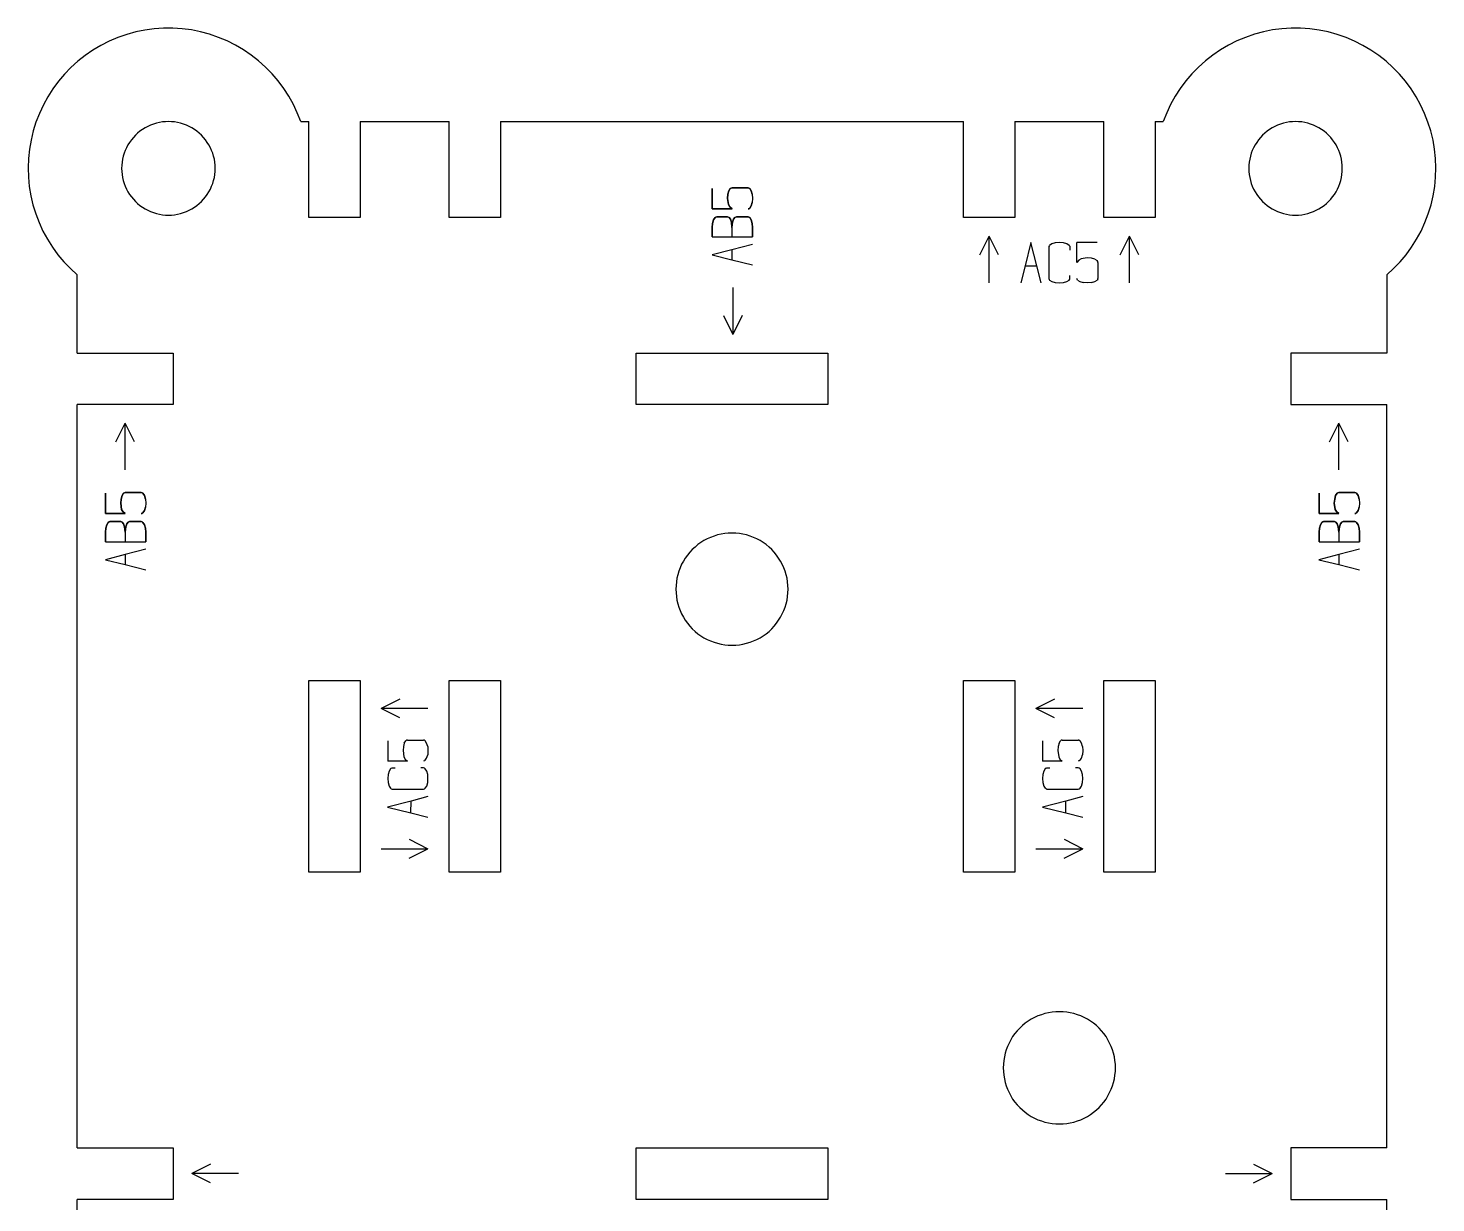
# Model space of a CAD drawing. Header units: millimetres. Extents: x -915 to -764, y -292 to -32.
# Drawn here: x -914.7 to -764.2, y -158 to -32.4 of the extents above; entities that cross this region are included whole.
import ezdxf

# ---------------------------------------------------------------- set-up
doc = ezdxf.new("R2010")
doc.units = ezdxf.units.MM
doc.layers.add('coding', color=2, linetype='Continuous')

msp = doc.modelspace()

# ---------------------------------------------------------------- linework, layer by layer
for p, q in [((-904.17, -33.04), (-905.12, -33.36)), ((-903.21, -32.77), (-904.17, -33.04)), ((-902.23, -32.57), (-903.21, -32.77)), ((-901.24, -32.44), (-902.23, -32.57)), ((-900.24, -32.37), (-901.24, -32.44)), ((-899.24, -32.37), (-900.24, -32.37)), ((-898.25, -32.43), (-899.24, -32.37)), ((-897.25, -32.56), (-898.25, -32.43)), ((-896.28, -32.76), (-897.25, -32.56)), ((-895.31, -33.02), (-896.28, -32.76)), ((-894.37, -33.35), (-895.31, -33.02)), ((-783.62, -33.02), (-784.57, -33.35)), ((-782.66, -32.76), (-783.62, -33.02)), ((-781.68, -32.56), (-782.66, -32.76)), ((-780.69, -32.43), (-781.68, -32.56)), ((-779.69, -32.37), (-780.69, -32.43)), ((-778.69, -32.37), (-779.69, -32.37)), ((-777.69, -32.44), (-778.69, -32.37)), ((-776.7, -32.57), (-777.69, -32.44)), ((-775.72, -32.77), (-776.7, -32.57)), ((-774.76, -33.04), (-775.72, -32.77)), ((-773.82, -33.36), (-774.76, -33.04)), ((-906.93, -34.21), (-907.79, -34.72)), ((-906.04, -33.75), (-906.93, -34.21)), ((-905.12, -33.36), (-906.04, -33.75)), ((-893.44, -33.73), (-894.37, -33.35)), ((-892.55, -34.18), (-893.44, -33.73)), ((-891.69, -34.69), (-892.55, -34.18)), ((-786.38, -34.18), (-787.24, -34.69)), ((-785.49, -33.73), (-786.38, -34.18)), ((-784.57, -33.35), (-785.49, -33.73)), ((-772.9, -33.75), (-773.82, -33.36)), ((-772.01, -34.21), (-772.9, -33.75)), ((-771.15, -34.72), (-772.01, -34.21)), ((-909.4, -35.9), (-910.14, -36.57)), ((-908.61, -35.28), (-909.4, -35.9)), ((-907.79, -34.72), (-908.61, -35.28)), ((-890.86, -35.25), (-891.69, -34.69)), ((-890.08, -35.87), (-890.86, -35.25)), ((-889.33, -36.53), (-890.08, -35.87)), ((-788.86, -35.87), (-789.6, -36.53)), ((-788.07, -35.25), (-788.86, -35.87)), ((-787.24, -34.69), (-788.07, -35.25)), ((-770.32, -35.28), (-771.15, -34.72)), ((-769.54, -35.9), (-770.32, -35.28)), ((-768.8, -36.57), (-769.54, -35.9)), ((-910.83, -37.29), (-911.48, -38.05)), ((-910.14, -36.57), (-910.83, -37.29)), ((-888.64, -37.25), (-889.33, -36.53)), ((-887.99, -38.01), (-888.64, -37.25)), ((-790.3, -37.25), (-790.95, -38.01)), ((-789.6, -36.53), (-790.3, -37.25)), ((-768.1, -37.29), (-768.8, -36.57)), ((-767.45, -38.05), (-768.1, -37.29)), ((-912.07, -38.85), (-912.61, -39.7)), ((-911.48, -38.05), (-912.07, -38.85)), ((-887.39, -38.81), (-887.99, -38.01)), ((-886.85, -39.65), (-887.39, -38.81)), ((-791.54, -38.81), (-792.08, -39.65)), ((-790.95, -38.01), (-791.54, -38.81)), ((-766.86, -38.85), (-767.45, -38.05)), ((-766.32, -39.7), (-766.86, -38.85)), ((-913.09, -40.57), (-913.51, -41.48)), ((-912.61, -39.7), (-913.09, -40.57)), ((-886.36, -40.52), (-886.85, -39.65)), ((-885.94, -41.43), (-886.36, -40.52)), ((-792.57, -40.52), (-792.99, -41.43)), ((-792.08, -39.65), (-792.57, -40.52)), ((-765.84, -40.57), (-766.32, -39.7)), ((-765.42, -41.48), (-765.84, -40.57)), ((-913.51, -41.48), (-913.88, -42.41)), ((-885.57, -42.36), (-885.94, -41.43)), ((-792.99, -41.43), (-793.36, -42.36)), ((-765.06, -42.41), (-765.42, -41.48)), ((-914.17, -43.36), (-914.41, -44.33)), ((-913.88, -42.41), (-914.17, -43.36)), ((-903.01, -43.6), (-903.25, -43.82)), ((-902.76, -43.39), (-903.01, -43.6)), ((-902.49, -43.2), (-902.76, -43.39)), ((-902.22, -43.03), (-902.49, -43.2)), ((-901.93, -42.87), (-902.22, -43.03)), ((-901.63, -42.74), (-901.93, -42.87)), ((-901.32, -42.62), (-901.63, -42.74)), ((-901.01, -42.53), (-901.32, -42.62)), ((-900.69, -42.45), (-901.01, -42.53)), ((-900.37, -42.4), (-900.69, -42.45)), ((-900.04, -42.37), (-900.37, -42.4)), ((-899.72, -42.36), (-900.04, -42.37)), ((-899.39, -42.37), (-899.72, -42.36)), ((-899.06, -42.4), (-899.39, -42.37)), ((-898.74, -42.45), (-899.06, -42.4)), ((-898.42, -42.53), (-898.74, -42.45)), ((-898.11, -42.62), (-898.42, -42.53)), ((-897.8, -42.74), (-898.11, -42.62)), ((-897.5, -42.87), (-897.8, -42.74)), ((-897.22, -43.03), (-897.5, -42.87)), ((-896.94, -43.2), (-897.22, -43.03)), ((-896.67, -43.39), (-896.94, -43.2)), ((-896.42, -43.6), (-896.67, -43.39)), ((-896.18, -43.82), (-896.42, -43.6)), ((-885.57, -42.36), (-884.72, -42.36)), ((-884.72, -52.61), (-884.72, -42.36)), ((-879.22, -42.36), (-869.72, -42.36)), ((-879.22, -42.36), (-879.22, -52.61)), ((-869.72, -52.61), (-869.72, -42.36)), ((-864.22, -42.36), (-814.72, -42.36)), ((-864.22, -42.36), (-864.22, -52.61)), ((-814.72, -52.61), (-814.72, -42.36)), ((-809.22, -42.36), (-799.72, -42.36)), ((-809.22, -42.36), (-809.22, -52.61)), ((-799.72, -52.61), (-799.72, -42.36)), ((-794.22, -42.36), (-793.36, -42.36)), ((-794.22, -42.36), (-794.22, -52.61)), ((-782.51, -43.6), (-782.75, -43.82)), ((-782.26, -43.39), (-782.51, -43.6)), ((-781.99, -43.2), (-782.26, -43.39)), ((-781.72, -43.03), (-781.99, -43.2)), ((-781.43, -42.87), (-781.72, -43.03)), ((-781.13, -42.74), (-781.43, -42.87)), ((-780.82, -42.62), (-781.13, -42.74)), ((-780.51, -42.53), (-780.82, -42.62)), ((-780.19, -42.45), (-780.51, -42.53)), ((-779.87, -42.4), (-780.19, -42.45)), ((-779.54, -42.37), (-779.87, -42.4)), ((-779.22, -42.36), (-779.54, -42.37)), ((-778.89, -42.37), (-779.22, -42.36)), ((-778.56, -42.4), (-778.89, -42.37)), ((-778.24, -42.45), (-778.56, -42.4)), ((-777.92, -42.53), (-778.24, -42.45)), ((-777.61, -42.62), (-777.92, -42.53)), ((-777.3, -42.74), (-777.61, -42.62)), ((-777.01, -42.87), (-777.3, -42.74)), ((-776.72, -43.03), (-777.01, -42.87)), ((-776.44, -43.2), (-776.72, -43.03)), ((-776.17, -43.39), (-776.44, -43.2)), ((-775.92, -43.6), (-776.17, -43.39)), ((-775.68, -43.82), (-775.92, -43.6)), ((-764.76, -43.36), (-765.06, -42.41)), ((-764.52, -44.33), (-764.76, -43.36)), ((-914.41, -44.33), (-914.58, -45.32)), ((-904.2, -45.15), (-904.34, -45.45)), ((-904.05, -44.86), (-904.2, -45.15)), ((-903.87, -44.58), (-904.05, -44.86)), ((-903.68, -44.31), (-903.87, -44.58)), ((-903.47, -44.06), (-903.68, -44.31)), ((-903.25, -43.82), (-903.47, -44.06)), ((-895.96, -44.06), (-896.18, -43.82)), ((-895.75, -44.31), (-895.96, -44.06)), ((-895.56, -44.58), (-895.75, -44.31)), ((-895.39, -44.86), (-895.56, -44.58)), ((-895.23, -45.15), (-895.39, -44.86)), ((-895.1, -45.45), (-895.23, -45.15)), ((-783.7, -45.15), (-783.84, -45.45)), ((-783.55, -44.86), (-783.7, -45.15)), ((-783.37, -44.58), (-783.55, -44.86)), ((-783.18, -44.31), (-783.37, -44.58)), ((-782.98, -44.06), (-783.18, -44.31)), ((-782.75, -43.82), (-782.98, -44.06)), ((-775.46, -44.06), (-775.68, -43.82)), ((-775.25, -44.31), (-775.46, -44.06)), ((-775.06, -44.58), (-775.25, -44.31)), ((-774.89, -44.86), (-775.06, -44.58)), ((-774.73, -45.15), (-774.89, -44.86)), ((-774.6, -45.45), (-774.73, -45.15)), ((-764.36, -45.32), (-764.52, -44.33)), ((-914.68, -46.31), (-914.72, -47.31)), ((-914.58, -45.32), (-914.68, -46.31)), ((-904.62, -46.38), (-904.67, -46.71)), ((-904.55, -46.06), (-904.62, -46.38)), ((-904.45, -45.75), (-904.55, -46.06)), ((-904.34, -45.45), (-904.45, -45.75)), ((-894.98, -45.75), (-895.1, -45.45)), ((-894.89, -46.06), (-894.98, -45.75)), ((-894.81, -46.38), (-894.89, -46.06)), ((-894.76, -46.71), (-894.81, -46.38)), ((-784.12, -46.38), (-784.17, -46.71)), ((-784.05, -46.06), (-784.12, -46.38)), ((-783.95, -45.75), (-784.05, -46.06)), ((-783.84, -45.45), (-783.95, -45.75)), ((-774.48, -45.75), (-774.6, -45.45)), ((-774.39, -46.06), (-774.48, -45.75)), ((-774.31, -46.38), (-774.39, -46.06)), ((-774.26, -46.71), (-774.31, -46.38)), ((-764.25, -46.31), (-764.36, -45.32)), ((-764.22, -47.31), (-764.25, -46.31)), ((-914.72, -47.31), (-914.69, -48.31)), ((-904.71, -47.03), (-904.72, -47.36)), ((-904.72, -47.36), (-904.71, -47.69)), ((-904.67, -46.71), (-904.71, -47.03)), ((-904.71, -47.69), (-904.67, -48.01)), ((-904.67, -48.01), (-904.62, -48.33)), ((-894.81, -48.33), (-894.76, -48.01)), ((-894.73, -47.03), (-894.76, -46.71)), ((-894.76, -48.01), (-894.73, -47.69)), ((-894.72, -47.36), (-894.73, -47.03)), ((-894.73, -47.69), (-894.72, -47.36)), ((-784.21, -47.03), (-784.22, -47.36)), ((-784.22, -47.36), (-784.21, -47.69)), ((-784.17, -46.71), (-784.21, -47.03)), ((-784.21, -47.69), (-784.17, -48.01)), ((-784.17, -48.01), (-784.12, -48.33)), ((-774.31, -48.33), (-774.26, -48.01)), ((-774.23, -47.03), (-774.26, -46.71)), ((-774.26, -48.01), (-774.23, -47.69)), ((-774.22, -47.36), (-774.23, -47.03)), ((-774.23, -47.69), (-774.22, -47.36)), ((-764.25, -48.31), (-764.22, -47.31)), ((-914.69, -48.31), (-914.59, -49.31)), ((-914.59, -49.31), (-914.43, -50.29)), ((-904.62, -48.33), (-904.55, -48.65)), ((-904.55, -48.65), (-904.45, -48.97)), ((-904.45, -48.97), (-904.34, -49.27)), ((-904.34, -49.27), (-904.2, -49.57)), ((-904.2, -49.57), (-904.05, -49.86)), ((-895.39, -49.86), (-895.23, -49.57)), ((-895.23, -49.57), (-895.1, -49.27)), ((-895.1, -49.27), (-894.98, -48.97)), ((-894.98, -48.97), (-894.89, -48.65)), ((-894.89, -48.65), (-894.81, -48.33)), ((-784.12, -48.33), (-784.05, -48.65)), ((-784.05, -48.65), (-783.95, -48.97)), ((-783.95, -48.97), (-783.84, -49.27)), ((-783.84, -49.27), (-783.7, -49.57)), ((-783.7, -49.57), (-783.55, -49.86)), ((-774.89, -49.86), (-774.73, -49.57)), ((-774.73, -49.57), (-774.6, -49.27)), ((-774.6, -49.27), (-774.48, -48.97)), ((-774.48, -48.97), (-774.39, -48.65)), ((-774.39, -48.65), (-774.31, -48.33)), ((-764.51, -50.29), (-764.34, -49.31)), ((-764.34, -49.31), (-764.25, -48.31)), ((-914.43, -50.29), (-914.2, -51.26)), ((-904.05, -49.86), (-903.87, -50.14)), ((-903.87, -50.14), (-903.68, -50.4)), ((-903.68, -50.4), (-903.47, -50.66)), ((-903.47, -50.66), (-903.25, -50.89)), ((-903.25, -50.89), (-903.01, -51.12)), ((-903.01, -51.12), (-902.76, -51.33)), ((-896.67, -51.33), (-896.42, -51.12)), ((-896.42, -51.12), (-896.18, -50.89)), ((-896.18, -50.89), (-895.96, -50.66)), ((-895.96, -50.66), (-895.75, -50.4)), ((-895.75, -50.4), (-895.56, -50.14)), ((-895.56, -50.14), (-895.39, -49.86)), ((-783.55, -49.86), (-783.37, -50.14)), ((-783.37, -50.14), (-783.18, -50.4)), ((-783.18, -50.4), (-782.98, -50.66)), ((-782.98, -50.66), (-782.75, -50.89)), ((-782.75, -50.89), (-782.51, -51.12)), ((-782.51, -51.12), (-782.26, -51.33)), ((-776.17, -51.33), (-775.92, -51.12)), ((-775.92, -51.12), (-775.68, -50.89)), ((-775.68, -50.89), (-775.46, -50.66)), ((-775.46, -50.66), (-775.25, -50.4)), ((-775.25, -50.4), (-775.06, -50.14)), ((-775.06, -50.14), (-774.89, -49.86)), ((-764.73, -51.26), (-764.51, -50.29)), ((-914.2, -51.26), (-913.91, -52.22)), ((-913.91, -52.22), (-913.55, -53.15)), ((-902.76, -51.33), (-902.49, -51.52)), ((-902.49, -51.52), (-902.22, -51.69)), ((-902.22, -51.69), (-901.93, -51.84)), ((-901.93, -51.84), (-901.63, -51.98)), ((-901.63, -51.98), (-901.32, -52.09)), ((-901.32, -52.09), (-901.01, -52.19)), ((-901.01, -52.19), (-900.69, -52.26)), ((-900.69, -52.26), (-900.37, -52.32)), ((-900.37, -52.32), (-900.04, -52.35)), ((-900.04, -52.35), (-899.72, -52.36)), ((-899.72, -52.36), (-899.39, -52.35)), ((-899.39, -52.35), (-899.06, -52.32)), ((-899.06, -52.32), (-898.74, -52.26)), ((-898.74, -52.26), (-898.42, -52.19)), ((-898.42, -52.19), (-898.11, -52.09)), ((-898.11, -52.09), (-897.8, -51.98)), ((-897.8, -51.98), (-897.5, -51.84)), ((-897.5, -51.84), (-897.22, -51.69)), ((-897.22, -51.69), (-896.94, -51.52)), ((-896.94, -51.52), (-896.67, -51.33)), ((-879.22, -52.61), (-884.72, -52.61)), ((-864.22, -52.61), (-869.72, -52.61)), ((-809.22, -52.61), (-814.72, -52.61)), ((-794.22, -52.61), (-799.72, -52.61)), ((-782.26, -51.33), (-781.99, -51.52)), ((-781.99, -51.52), (-781.72, -51.69)), ((-781.72, -51.69), (-781.43, -51.84)), ((-781.43, -51.84), (-781.13, -51.98)), ((-781.13, -51.98), (-780.82, -52.09)), ((-780.82, -52.09), (-780.51, -52.19)), ((-780.51, -52.19), (-780.19, -52.26)), ((-780.19, -52.26), (-779.87, -52.32)), ((-779.87, -52.32), (-779.54, -52.35)), ((-779.54, -52.35), (-779.22, -52.36)), ((-779.22, -52.36), (-778.89, -52.35)), ((-778.89, -52.35), (-778.56, -52.32)), ((-778.56, -52.32), (-778.24, -52.26)), ((-778.24, -52.26), (-777.92, -52.19)), ((-777.92, -52.19), (-777.61, -52.09)), ((-777.61, -52.09), (-777.3, -51.98)), ((-777.3, -51.98), (-777.01, -51.84)), ((-777.01, -51.84), (-776.72, -51.69)), ((-776.72, -51.69), (-776.44, -51.52)), ((-776.44, -51.52), (-776.17, -51.33)), ((-765.38, -53.15), (-765.03, -52.22)), ((-765.03, -52.22), (-764.73, -51.26)), ((-913.55, -53.15), (-913.13, -54.06)), ((-913.13, -54.06), (-912.66, -54.94)), ((-766.27, -54.94), (-765.8, -54.06)), ((-765.8, -54.06), (-765.38, -53.15)), ((-912.66, -54.94), (-912.12, -55.79)), ((-766.81, -55.79), (-766.27, -54.94)), ((-912.12, -55.79), (-911.54, -56.59)), ((-911.54, -56.59), (-910.89, -57.36)), ((-768.04, -57.36), (-767.4, -56.59)), ((-767.4, -56.59), (-766.81, -55.79)), ((-910.89, -57.36), (-910.2, -58.08)), ((-910.2, -58.08), (-909.47, -58.76)), ((-769.47, -58.76), (-768.73, -58.08)), ((-768.73, -58.08), (-768.04, -57.36)), ((-909.47, -67.11), (-909.47, -58.76)), ((-769.47, -58.76), (-769.47, -67.11)), ((-909.47, -67.11), (-899.22, -67.11)), ((-899.22, -67.11), (-899.22, -72.61)), ((-849.72, -72.61), (-849.72, -67.11)), ((-849.72, -67.11), (-829.22, -67.11)), ((-829.22, -67.11), (-829.22, -72.61)), ((-779.72, -67.11), (-779.72, -72.61)), ((-769.47, -67.11), (-779.72, -67.11)), ((-899.22, -72.61), (-909.47, -72.61)), ((-909.47, -152.11), (-909.47, -72.61)), ((-829.22, -72.61), (-849.72, -72.61)), ((-779.72, -72.61), (-769.47, -72.61)), ((-769.47, -152.11), (-769.47, -72.61)), ((-842.47, -87.16), (-842.8, -87.37)), ((-842.12, -86.98), (-842.47, -87.16)), ((-841.76, -86.82), (-842.12, -86.98)), ((-841.39, -86.68), (-841.76, -86.82)), ((-841.02, -86.56), (-841.39, -86.68)), ((-840.64, -86.47), (-841.02, -86.56)), ((-840.25, -86.41), (-840.64, -86.47)), ((-839.86, -86.37), (-840.25, -86.41)), ((-839.47, -86.36), (-839.86, -86.37)), ((-839.07, -86.37), (-839.47, -86.36)), ((-838.68, -86.41), (-839.07, -86.37)), ((-838.3, -86.47), (-838.68, -86.41)), ((-837.91, -86.56), (-838.3, -86.47)), ((-837.54, -86.68), (-837.91, -86.56)), ((-837.17, -86.82), (-837.54, -86.68)), ((-836.81, -86.98), (-837.17, -86.82)), ((-836.47, -87.16), (-836.81, -86.98)), ((-836.13, -87.37), (-836.47, -87.16)), ((-844.23, -88.71), (-844.46, -89.03)), ((-843.98, -88.4), (-844.23, -88.71)), ((-843.71, -88.12), (-843.98, -88.4)), ((-843.42, -87.85), (-843.71, -88.12)), ((-843.12, -87.6), (-843.42, -87.85)), ((-842.8, -87.37), (-843.12, -87.6)), ((-835.81, -87.6), (-836.13, -87.37)), ((-835.51, -87.85), (-835.81, -87.6)), ((-835.22, -88.12), (-835.51, -87.85)), ((-834.96, -88.4), (-835.22, -88.12)), ((-834.71, -88.71), (-834.96, -88.4)), ((-834.48, -89.03), (-834.71, -88.71)), ((-845.01, -90.06), (-845.15, -90.43)), ((-844.85, -89.7), (-845.01, -90.06)), ((-844.66, -89.36), (-844.85, -89.7)), ((-844.46, -89.03), (-844.66, -89.36)), ((-834.27, -89.36), (-834.48, -89.03)), ((-834.09, -89.7), (-834.27, -89.36)), ((-833.92, -90.06), (-834.09, -89.7)), ((-833.78, -90.43), (-833.92, -90.06)), ((-845.41, -91.58), (-845.45, -91.97)), ((-845.35, -91.19), (-845.41, -91.58)), ((-845.26, -90.81), (-845.35, -91.19)), ((-845.15, -90.43), (-845.26, -90.81)), ((-833.67, -90.81), (-833.78, -90.43)), ((-833.58, -91.19), (-833.67, -90.81)), ((-833.52, -91.58), (-833.58, -91.19)), ((-833.48, -91.97), (-833.52, -91.58)), ((-845.45, -91.97), (-845.47, -92.36)), ((-845.47, -92.36), (-845.45, -92.75)), ((-845.45, -92.75), (-845.41, -93.14)), ((-845.41, -93.14), (-845.35, -93.53)), ((-833.58, -93.53), (-833.52, -93.14)), ((-833.52, -93.14), (-833.48, -92.75)), ((-833.47, -92.36), (-833.48, -91.97)), ((-833.48, -92.75), (-833.47, -92.36)), ((-845.35, -93.53), (-845.26, -93.91)), ((-845.26, -93.91), (-845.15, -94.29)), ((-845.15, -94.29), (-845.01, -94.65)), ((-845.01, -94.65), (-844.85, -95.01)), ((-834.09, -95.01), (-833.92, -94.65)), ((-833.92, -94.65), (-833.78, -94.29)), ((-833.78, -94.29), (-833.67, -93.91)), ((-833.67, -93.91), (-833.58, -93.53)), ((-844.85, -95.01), (-844.66, -95.36)), ((-844.66, -95.36), (-844.46, -95.69)), ((-844.46, -95.69), (-844.23, -96.01)), ((-844.23, -96.01), (-843.98, -96.31)), ((-843.98, -96.31), (-843.71, -96.6)), ((-835.22, -96.6), (-834.96, -96.31)), ((-834.96, -96.31), (-834.71, -96.01)), ((-834.71, -96.01), (-834.48, -95.69)), ((-834.48, -95.69), (-834.27, -95.36)), ((-834.27, -95.36), (-834.09, -95.01)), ((-843.71, -96.6), (-843.42, -96.87)), ((-843.42, -96.87), (-843.12, -97.12)), ((-843.12, -97.12), (-842.8, -97.35)), ((-842.8, -97.35), (-842.47, -97.55)), ((-842.47, -97.55), (-842.12, -97.74)), ((-842.12, -97.74), (-841.76, -97.9)), ((-837.17, -97.9), (-836.81, -97.74)), ((-836.81, -97.74), (-836.47, -97.55)), ((-836.47, -97.55), (-836.13, -97.35)), ((-836.13, -97.35), (-835.81, -97.12)), ((-835.81, -97.12), (-835.51, -96.87)), ((-835.51, -96.87), (-835.22, -96.6)), ((-841.76, -97.9), (-841.39, -98.04)), ((-841.39, -98.04), (-841.02, -98.15)), ((-841.02, -98.15), (-840.64, -98.24)), ((-840.64, -98.24), (-840.25, -98.31)), ((-840.25, -98.31), (-839.86, -98.35)), ((-839.86, -98.35), (-839.47, -98.36)), ((-839.47, -98.36), (-839.07, -98.35)), ((-839.07, -98.35), (-838.68, -98.31)), ((-838.68, -98.31), (-838.3, -98.24)), ((-838.3, -98.24), (-837.91, -98.15)), ((-837.91, -98.15), (-837.54, -98.04)), ((-837.54, -98.04), (-837.17, -97.9)), ((-884.72, -122.61), (-884.72, -102.11)), ((-884.72, -102.11), (-879.22, -102.11)), ((-879.22, -102.11), (-879.22, -122.61)), ((-869.72, -102.11), (-864.22, -102.11)), ((-869.72, -122.61), (-869.72, -102.11)), ((-864.22, -102.11), (-864.22, -122.61)), ((-814.72, -122.61), (-814.72, -102.11)), ((-814.72, -102.11), (-809.22, -102.11)), ((-809.22, -102.11), (-809.22, -122.61)), ((-799.72, -122.61), (-799.72, -102.11)), ((-799.72, -102.11), (-794.22, -102.11)), ((-794.22, -102.11), (-794.22, -122.61)), ((-879.22, -122.61), (-884.72, -122.61)), ((-864.22, -122.61), (-869.72, -122.61)), ((-809.22, -122.61), (-814.72, -122.61)), ((-794.22, -122.61), (-799.72, -122.61)), ((-807.47, -138.35), (-807.8, -138.55)), ((-807.12, -138.16), (-807.47, -138.35)), ((-806.76, -138), (-807.12, -138.16)), ((-806.39, -137.86), (-806.76, -138)), ((-806.02, -137.75), (-806.39, -137.86)), ((-805.64, -137.66), (-806.02, -137.75)), ((-805.25, -137.59), (-805.64, -137.66)), ((-804.86, -137.56), (-805.25, -137.59)), ((-804.47, -137.54), (-804.86, -137.56)), ((-804.07, -137.56), (-804.47, -137.54)), ((-803.68, -137.59), (-804.07, -137.56)), ((-803.3, -137.66), (-803.68, -137.59)), ((-802.91, -137.75), (-803.3, -137.66)), ((-802.54, -137.86), (-802.91, -137.75)), ((-802.17, -138), (-802.54, -137.86)), ((-801.81, -138.16), (-802.17, -138)), ((-801.47, -138.35), (-801.81, -138.16)), ((-801.13, -138.55), (-801.47, -138.35)), ((-809.23, -139.89), (-809.46, -140.21)), ((-808.98, -139.59), (-809.23, -139.89)), ((-808.71, -139.3), (-808.98, -139.59)), ((-808.42, -139.03), (-808.71, -139.3)), ((-808.12, -138.78), (-808.42, -139.03)), ((-807.8, -138.55), (-808.12, -138.78)), ((-800.81, -138.78), (-801.13, -138.55)), ((-800.51, -139.03), (-800.81, -138.78)), ((-800.22, -139.3), (-800.51, -139.03)), ((-799.96, -139.59), (-800.22, -139.3)), ((-799.71, -139.89), (-799.96, -139.59)), ((-799.48, -140.21), (-799.71, -139.89)), ((-810.01, -141.25), (-810.15, -141.61)), ((-809.85, -140.89), (-810.01, -141.25)), ((-809.66, -140.54), (-809.85, -140.89)), ((-809.46, -140.21), (-809.66, -140.54)), ((-799.27, -140.54), (-799.48, -140.21)), ((-799.09, -140.89), (-799.27, -140.54)), ((-798.92, -141.25), (-799.09, -140.89)), ((-798.78, -141.61), (-798.92, -141.25)), ((-810.41, -142.76), (-810.45, -143.15)), ((-810.35, -142.37), (-810.41, -142.76)), ((-810.26, -141.99), (-810.35, -142.37)), ((-810.15, -141.61), (-810.26, -141.99)), ((-798.67, -141.99), (-798.78, -141.61)), ((-798.58, -142.37), (-798.67, -141.99)), ((-798.52, -142.76), (-798.58, -142.37)), ((-798.48, -143.15), (-798.52, -142.76)), ((-810.45, -143.15), (-810.47, -143.54)), ((-810.47, -143.54), (-810.45, -143.94)), ((-810.45, -143.94), (-810.41, -144.33)), ((-810.41, -144.33), (-810.35, -144.71)), ((-798.58, -144.71), (-798.52, -144.33)), ((-798.52, -144.33), (-798.48, -143.94)), ((-798.47, -143.54), (-798.48, -143.15)), ((-798.48, -143.94), (-798.47, -143.54)), ((-810.35, -144.71), (-810.26, -145.1)), ((-810.26, -145.1), (-810.15, -145.47)), ((-810.15, -145.47), (-810.01, -145.84)), ((-810.01, -145.84), (-809.85, -146.2)), ((-799.09, -146.2), (-798.92, -145.84)), ((-798.92, -145.84), (-798.78, -145.47)), ((-798.78, -145.47), (-798.67, -145.1)), ((-798.67, -145.1), (-798.58, -144.71)), ((-809.85, -146.2), (-809.66, -146.54)), ((-809.66, -146.54), (-809.46, -146.88)), ((-809.46, -146.88), (-809.23, -147.2)), ((-809.23, -147.2), (-808.98, -147.5)), ((-799.96, -147.5), (-799.71, -147.2)), ((-799.71, -147.2), (-799.48, -146.88)), ((-799.48, -146.88), (-799.27, -146.54)), ((-799.27, -146.54), (-799.09, -146.2)), ((-808.98, -147.5), (-808.71, -147.79)), ((-808.71, -147.79), (-808.42, -148.05)), ((-808.42, -148.05), (-808.12, -148.3)), ((-808.12, -148.3), (-807.8, -148.53)), ((-807.8, -148.53), (-807.47, -148.74)), ((-807.47, -148.74), (-807.12, -148.92)), ((-807.12, -148.92), (-806.76, -149.09)), ((-802.17, -149.09), (-801.81, -148.92)), ((-801.81, -148.92), (-801.47, -148.74)), ((-801.47, -148.74), (-801.13, -148.53)), ((-801.13, -148.53), (-800.81, -148.3)), ((-800.81, -148.3), (-800.51, -148.05)), ((-800.51, -148.05), (-800.22, -147.79)), ((-800.22, -147.79), (-799.96, -147.5)), ((-806.76, -149.09), (-806.39, -149.22)), ((-806.39, -149.22), (-806.02, -149.34)), ((-806.02, -149.34), (-805.64, -149.43)), ((-805.64, -149.43), (-805.25, -149.49)), ((-805.25, -149.49), (-804.86, -149.53)), ((-804.86, -149.53), (-804.47, -149.54)), ((-804.47, -149.54), (-804.07, -149.53)), ((-804.07, -149.53), (-803.68, -149.49)), ((-803.68, -149.49), (-803.3, -149.43)), ((-803.3, -149.43), (-802.91, -149.34)), ((-802.91, -149.34), (-802.54, -149.22)), ((-802.54, -149.22), (-802.17, -149.09)), ((-909.47, -152.11), (-899.22, -152.11)), ((-899.22, -152.11), (-899.22, -157.61)), ((-849.72, -152.11), (-829.22, -152.11)), ((-849.72, -157.61), (-849.72, -152.11)), ((-829.22, -152.11), (-829.22, -157.61)), ((-779.72, -152.11), (-779.72, -157.61)), ((-769.47, -152.11), (-779.72, -152.11)), ((-899.22, -157.61), (-909.47, -157.61)), ((-909.47, -167.11), (-909.47, -157.61)), ((-829.22, -157.61), (-849.72, -157.61)), ((-779.72, -157.61), (-769.47, -157.61)), ((-769.47, -167.11), (-769.47, -157.61))]:
    msp.add_line(p, q)
at = {"layer": 'coding'}
for p, q in [((-841.58, -51.69), (-841.58, -49.52)), ((-841.58, -49.52), (-841.58, -51.69)), ((-839.65, -49.52), (-839.8, -49.76)), ((-839.8, -49.76), (-839.65, -49.52)), ((-839.56, -49.46), (-839.65, -49.52)), ((-839.65, -49.52), (-839.56, -49.46)), ((-839.46, -49.44), (-839.56, -49.46)), ((-839.56, -49.46), (-839.46, -49.44)), ((-837.75, -49.44), (-839.46, -49.44)), ((-839.46, -49.44), (-837.75, -49.44)), ((-837.65, -49.46), (-837.75, -49.44)), ((-837.75, -49.44), (-837.65, -49.46)), ((-837.56, -49.52), (-837.65, -49.46)), ((-837.65, -49.46), (-837.56, -49.52)), ((-837.41, -49.76), (-837.56, -49.52)), ((-837.56, -49.52), (-837.41, -49.76)), ((-839.91, -50.12), (-839.94, -50.57)), ((-839.94, -50.57), (-839.91, -50.12)), ((-839.94, -50.57), (-839.84, -51.24)), ((-839.84, -51.24), (-839.94, -50.57)), ((-839.8, -49.76), (-839.91, -50.12)), ((-839.91, -50.12), (-839.8, -49.76)), ((-837.3, -50.12), (-837.41, -49.76)), ((-837.41, -49.76), (-837.3, -50.12)), ((-837.3, -51.01), (-837.41, -51.37)), ((-837.41, -51.37), (-837.3, -51.01)), ((-837.3, -50.12), (-837.27, -50.57)), ((-837.27, -50.57), (-837.3, -51.01)), ((-839.46, -51.69), (-841.58, -51.69)), ((-841.58, -51.69), (-839.46, -51.69)), ((-841.28, -52.63), (-841.43, -52.88)), ((-841.43, -52.88), (-841.28, -52.63)), ((-841.19, -52.57), (-841.28, -52.63)), ((-841.28, -52.63), (-841.19, -52.57)), ((-841.1, -52.54), (-841.19, -52.57)), ((-841.19, -52.57), (-841.1, -52.54)), ((-839.93, -52.54), (-841.1, -52.54)), ((-841.1, -52.54), (-839.93, -52.54)), ((-839.77, -52.6), (-839.93, -52.54)), ((-839.93, -52.54), (-839.77, -52.6)), ((-839.84, -51.24), (-839.71, -51.47)), ((-839.71, -51.47), (-839.84, -51.24)), ((-839.64, -52.78), (-839.77, -52.6)), ((-839.77, -52.6), (-839.63, -52.78)), ((-839.71, -51.47), (-839.46, -51.69)), ((-839.46, -51.69), (-839.71, -51.47)), ((-839.29, -52.78), (-839.16, -52.6)), ((-839.16, -52.6), (-839.29, -52.78)), ((-839.16, -52.6), (-839, -52.54)), ((-839, -52.54), (-839.16, -52.6)), ((-839, -52.54), (-837.75, -52.54)), ((-837.75, -52.54), (-839, -52.54)), ((-837.65, -51.67), (-837.75, -51.69)), ((-837.75, -51.69), (-837.65, -51.67)), ((-837.75, -52.54), (-837.65, -52.57)), ((-837.65, -52.57), (-837.75, -52.54)), ((-837.56, -51.61), (-837.65, -51.67)), ((-837.65, -51.67), (-837.56, -51.61)), ((-837.65, -52.57), (-837.56, -52.63)), ((-837.56, -52.63), (-837.65, -52.57)), ((-837.41, -51.37), (-837.56, -51.61)), ((-837.56, -51.61), (-837.41, -51.37)), ((-837.56, -52.63), (-837.41, -52.88)), ((-837.41, -52.88), (-837.56, -52.63)), ((-841.54, -53.24), (-841.58, -53.67)), ((-841.58, -53.67), (-841.54, -53.24)), ((-841.58, -53.67), (-841.58, -54.69)), ((-841.58, -54.69), (-841.58, -53.67)), ((-841.43, -52.88), (-841.54, -53.24)), ((-841.54, -53.24), (-841.43, -52.88)), ((-839.53, -53.12), (-839.64, -52.78)), ((-839.63, -52.78), (-839.53, -53.12)), ((-839.47, -53.67), (-839.53, -53.12)), ((-839.53, -53.12), (-839.47, -53.67)), ((-839.47, -53.67), (-839.4, -53.11)), ((-839.4, -53.11), (-839.47, -53.67)), ((-839.47, -53.67), (-839.47, -54.69)), ((-839.4, -53.11), (-839.29, -52.78)), ((-839.29, -52.78), (-839.4, -53.11)), ((-837.41, -52.88), (-837.3, -53.24)), ((-837.3, -53.24), (-837.41, -52.88)), ((-837.3, -53.24), (-837.27, -53.67)), ((-837.27, -53.67), (-837.3, -53.24)), ((-837.27, -53.67), (-837.27, -54.69)), ((-837.27, -54.69), (-837.27, -53.67)), ((-841.58, -54.69), (-839.47, -54.69)), ((-839.47, -54.69), (-837.27, -54.69)), ((-837.27, -55.5), (-839.47, -56.07)), ((-812.97, -56.61), (-811.97, -54.61)), ((-811.97, -59.61), (-811.97, -54.61)), ((-810.97, -56.61), (-811.97, -54.61)), ((-807.53, -55.29), (-808.14, -57.79)), ((-806.88, -57.79), (-807.53, -55.29)), ((-805.57, -55.69), (-805.51, -55.6)), ((-805.27, -55.44), (-805.51, -55.6)), ((-804.9, -55.34), (-805.27, -55.44)), ((-804.47, -55.3), (-804.9, -55.34)), ((-804.03, -55.34), (-804.47, -55.3)), ((-803.67, -55.44), (-804.03, -55.34)), ((-803.42, -55.6), (-803.67, -55.44)), ((-803.36, -55.69), (-803.42, -55.6)), ((-802.6, -57.42), (-802.6, -55.3)), ((-800.43, -55.3), (-802.6, -55.3)), ((-797.97, -56.61), (-796.97, -54.61)), ((-796.97, -59.61), (-796.97, -54.61)), ((-795.97, -56.61), (-796.97, -54.61)), ((-839.47, -56.07), (-841.58, -56.62)), ((-841.58, -56.62), (-839.47, -57.14)), ((-839.47, -56.07), (-839.47, -57.14)), ((-839.47, -57.14), (-837.27, -57.68)), ((-805.57, -55.69), (-805.59, -55.78)), ((-805.59, -55.78), (-805.59, -59.13)), ((-803.36, -55.69), (-803.34, -55.78)), ((-803.34, -55.78), (-803.34, -56.09)), ((-802.38, -57.16), (-802.6, -57.42)), ((-802.15, -57.04), (-802.38, -57.16)), ((-801.48, -56.94), (-802.15, -57.04)), ((-801.03, -56.97), (-801.48, -56.94)), ((-800.67, -57.08), (-801.03, -56.97)), ((-800.67, -57.08), (-800.43, -57.23)), ((-808.14, -57.79), (-808.59, -59.61)), ((-808.14, -57.79), (-806.88, -57.79)), ((-806.4, -59.61), (-806.88, -57.79)), ((-800.37, -57.32), (-800.43, -57.23)), ((-800.35, -57.42), (-800.37, -57.32)), ((-800.35, -57.42), (-800.35, -59.13)), ((-839.39, -60.11), (-839.39, -65.11)), ((-805.59, -59.13), (-805.57, -59.23)), ((-805.57, -59.23), (-805.51, -59.32)), ((-805.51, -59.32), (-805.27, -59.47)), ((-805.27, -59.47), (-804.91, -59.57)), ((-804.91, -59.57), (-804.47, -59.61)), ((-804.47, -59.61), (-804.02, -59.57)), ((-804.02, -59.57), (-803.67, -59.47)), ((-803.67, -59.47), (-803.42, -59.31)), ((-803.42, -59.31), (-803.36, -59.22)), ((-803.36, -59.22), (-803.34, -59.13)), ((-803.34, -59.13), (-803.34, -58.82)), ((-802.58, -59.22), (-802.6, -59.13)), ((-802.52, -59.31), (-802.58, -59.22)), ((-802.52, -59.31), (-802.28, -59.47)), ((-802.28, -59.47), (-801.92, -59.57)), ((-801.48, -59.61), (-801.92, -59.57)), ((-801.03, -59.57), (-801.48, -59.61)), ((-801.03, -59.57), (-800.67, -59.47)), ((-800.67, -59.47), (-800.43, -59.31)), ((-800.37, -59.22), (-800.43, -59.31)), ((-800.37, -59.22), (-800.35, -59.13)), ((-840.39, -63.11), (-839.39, -65.11)), ((-838.39, -63.11), (-839.39, -65.11)), ((-905.34, -76.61), (-904.34, -74.61)), ((-904.34, -79.61), (-904.34, -74.61)), ((-903.34, -76.61), (-904.34, -74.61)), ((-775.59, -76.61), (-774.59, -74.61)), ((-774.59, -79.61), (-774.59, -74.61)), ((-773.59, -76.61), (-774.59, -74.61)), ((-906.45, -84.28), (-906.45, -82.11)), ((-906.45, -82.11), (-906.45, -84.28)), ((-904.78, -82.72), (-904.82, -83.16)), ((-904.82, -83.16), (-904.78, -82.72)), ((-904.68, -82.36), (-904.78, -82.72)), ((-904.78, -82.72), (-904.68, -82.36)), ((-904.52, -82.11), (-904.68, -82.36)), ((-904.68, -82.36), (-904.52, -82.11)), ((-904.43, -82.05), (-904.52, -82.11)), ((-904.52, -82.11), (-904.43, -82.05)), ((-904.33, -82.03), (-904.43, -82.05)), ((-904.43, -82.05), (-904.33, -82.03)), ((-902.62, -82.03), (-904.33, -82.03)), ((-904.33, -82.03), (-902.62, -82.03)), ((-902.53, -82.05), (-902.62, -82.03)), ((-902.62, -82.03), (-902.53, -82.05)), ((-902.44, -82.11), (-902.53, -82.05)), ((-902.53, -82.05), (-902.44, -82.11)), ((-902.28, -82.36), (-902.44, -82.11)), ((-902.44, -82.11), (-902.28, -82.36)), ((-902.18, -82.72), (-902.28, -82.36)), ((-902.28, -82.36), (-902.18, -82.72)), ((-902.18, -82.72), (-902.14, -83.16)), ((-776.7, -84.28), (-776.7, -82.11)), ((-776.7, -82.11), (-776.7, -84.28)), ((-775.03, -82.72), (-775.07, -83.16)), ((-775.07, -83.16), (-775.03, -82.72)), ((-774.93, -82.36), (-775.03, -82.72)), ((-775.03, -82.72), (-774.93, -82.36)), ((-774.77, -82.11), (-774.93, -82.36)), ((-774.93, -82.36), (-774.77, -82.11)), ((-774.68, -82.05), (-774.77, -82.11)), ((-774.77, -82.11), (-774.68, -82.05)), ((-774.58, -82.03), (-774.68, -82.05)), ((-774.68, -82.05), (-774.58, -82.03)), ((-772.87, -82.03), (-774.58, -82.03)), ((-774.58, -82.03), (-772.87, -82.03)), ((-772.78, -82.05), (-772.87, -82.03)), ((-772.87, -82.03), (-772.78, -82.05)), ((-772.69, -82.11), (-772.78, -82.05)), ((-772.78, -82.05), (-772.69, -82.11)), ((-772.53, -82.36), (-772.69, -82.11)), ((-772.69, -82.11), (-772.53, -82.36)), ((-772.43, -82.72), (-772.53, -82.36)), ((-772.53, -82.36), (-772.43, -82.72)), ((-772.43, -82.72), (-772.39, -83.16)), ((-904.82, -83.16), (-904.72, -83.83)), ((-904.72, -83.83), (-904.82, -83.16)), ((-904.72, -83.83), (-904.59, -84.06)), ((-904.59, -84.06), (-904.72, -83.83)), ((-904.59, -84.06), (-904.33, -84.28)), ((-904.33, -84.28), (-904.59, -84.06)), ((-902.53, -84.26), (-902.62, -84.28)), ((-902.62, -84.28), (-902.53, -84.26)), ((-902.44, -84.2), (-902.53, -84.26)), ((-902.53, -84.26), (-902.44, -84.2)), ((-902.28, -83.96), (-902.44, -84.2)), ((-902.44, -84.2), (-902.28, -83.96)), ((-902.18, -83.6), (-902.28, -83.96)), ((-902.28, -83.96), (-902.18, -83.6)), ((-902.14, -83.16), (-902.18, -83.6)), ((-775.07, -83.16), (-774.97, -83.83)), ((-774.97, -83.83), (-775.07, -83.16)), ((-774.97, -83.83), (-774.84, -84.06)), ((-774.84, -84.06), (-774.97, -83.83)), ((-774.84, -84.06), (-774.58, -84.28)), ((-774.58, -84.28), (-774.84, -84.06)), ((-772.78, -84.26), (-772.87, -84.28)), ((-772.87, -84.28), (-772.78, -84.26)), ((-772.69, -84.2), (-772.78, -84.26)), ((-772.78, -84.26), (-772.69, -84.2)), ((-772.53, -83.96), (-772.69, -84.2)), ((-772.69, -84.2), (-772.53, -83.96)), ((-772.43, -83.6), (-772.53, -83.96)), ((-772.53, -83.96), (-772.43, -83.6)), ((-772.39, -83.16), (-772.43, -83.6)), ((-904.33, -84.28), (-906.45, -84.28)), ((-906.45, -84.28), (-904.33, -84.28)), ((-906.31, -85.47), (-906.42, -85.83)), ((-906.42, -85.83), (-906.31, -85.47)), ((-906.15, -85.22), (-906.31, -85.47)), ((-906.31, -85.47), (-906.15, -85.22)), ((-906.06, -85.16), (-906.15, -85.22)), ((-906.15, -85.22), (-906.06, -85.16)), ((-905.97, -85.14), (-906.06, -85.16)), ((-906.06, -85.16), (-905.97, -85.14)), ((-904.8, -85.14), (-905.97, -85.14)), ((-905.97, -85.14), (-904.8, -85.14)), ((-904.65, -85.19), (-904.8, -85.14)), ((-904.8, -85.14), (-904.65, -85.19)), ((-904.51, -85.37), (-904.65, -85.19)), ((-904.65, -85.19), (-904.51, -85.37)), ((-904.41, -85.71), (-904.51, -85.37)), ((-904.51, -85.37), (-904.4, -85.71)), ((-904.34, -86.26), (-904.41, -85.71)), ((-904.4, -85.71), (-904.34, -86.26)), ((-904.34, -86.26), (-904.27, -85.7)), ((-904.27, -85.7), (-904.34, -86.26)), ((-904.27, -85.7), (-904.17, -85.37)), ((-904.17, -85.37), (-904.27, -85.7)), ((-904.17, -85.37), (-904.03, -85.19)), ((-904.03, -85.19), (-904.17, -85.37)), ((-904.03, -85.19), (-903.88, -85.14)), ((-903.88, -85.14), (-904.03, -85.19)), ((-903.88, -85.14), (-902.62, -85.14)), ((-902.62, -85.14), (-903.88, -85.14)), ((-902.62, -85.14), (-902.53, -85.16)), ((-902.53, -85.16), (-902.62, -85.14)), ((-902.53, -85.16), (-902.44, -85.22)), ((-902.44, -85.22), (-902.53, -85.16)), ((-902.44, -85.22), (-902.28, -85.47)), ((-902.28, -85.47), (-902.44, -85.22)), ((-902.28, -85.47), (-902.18, -85.83)), ((-902.18, -85.83), (-902.28, -85.47)), ((-774.58, -84.28), (-776.7, -84.28)), ((-776.7, -84.28), (-774.58, -84.28)), ((-776.56, -85.47), (-776.67, -85.83)), ((-776.67, -85.83), (-776.56, -85.47)), ((-776.4, -85.22), (-776.56, -85.47)), ((-776.56, -85.47), (-776.4, -85.22)), ((-776.31, -85.16), (-776.4, -85.22)), ((-776.4, -85.22), (-776.31, -85.16)), ((-776.22, -85.14), (-776.31, -85.16)), ((-776.31, -85.16), (-776.22, -85.14)), ((-775.05, -85.14), (-776.22, -85.14)), ((-776.22, -85.14), (-775.05, -85.14)), ((-774.9, -85.19), (-775.05, -85.14)), ((-775.05, -85.14), (-774.9, -85.19)), ((-774.76, -85.37), (-774.9, -85.19)), ((-774.9, -85.19), (-774.76, -85.37)), ((-774.66, -85.71), (-774.76, -85.37)), ((-774.76, -85.37), (-774.65, -85.71)), ((-774.59, -86.26), (-774.66, -85.71)), ((-774.65, -85.71), (-774.59, -86.26)), ((-774.59, -86.26), (-774.52, -85.7)), ((-774.52, -85.7), (-774.59, -86.26)), ((-774.52, -85.7), (-774.42, -85.37)), ((-774.42, -85.37), (-774.52, -85.7)), ((-774.42, -85.37), (-774.28, -85.19)), ((-774.28, -85.19), (-774.42, -85.37)), ((-774.28, -85.19), (-774.13, -85.14)), ((-774.13, -85.14), (-774.28, -85.19)), ((-774.13, -85.14), (-772.87, -85.14)), ((-772.87, -85.14), (-774.13, -85.14)), ((-772.87, -85.14), (-772.78, -85.16)), ((-772.78, -85.16), (-772.87, -85.14)), ((-772.78, -85.16), (-772.69, -85.22)), ((-772.69, -85.22), (-772.78, -85.16)), ((-772.69, -85.22), (-772.53, -85.47)), ((-772.53, -85.47), (-772.69, -85.22)), ((-772.53, -85.47), (-772.43, -85.83)), ((-772.43, -85.83), (-772.53, -85.47)), ((-906.42, -85.83), (-906.45, -86.26)), ((-906.45, -86.26), (-906.42, -85.83)), ((-906.45, -86.26), (-906.45, -87.28)), ((-906.45, -87.28), (-906.45, -86.26)), ((-906.45, -87.28), (-904.34, -87.28)), ((-904.34, -86.26), (-904.34, -87.28)), ((-904.34, -87.28), (-902.14, -87.28)), ((-902.18, -85.83), (-902.14, -86.26)), ((-902.14, -86.26), (-902.18, -85.83)), ((-902.14, -86.26), (-902.14, -87.28)), ((-902.14, -87.28), (-902.14, -86.26)), ((-776.67, -85.83), (-776.7, -86.26)), ((-776.7, -86.26), (-776.67, -85.83)), ((-776.7, -86.26), (-776.7, -87.28)), ((-776.7, -87.28), (-776.7, -86.26)), ((-776.7, -87.28), (-774.59, -87.28)), ((-774.59, -86.26), (-774.59, -87.28)), ((-774.59, -87.28), (-772.39, -87.28)), ((-772.43, -85.83), (-772.39, -86.26)), ((-772.39, -86.26), (-772.43, -85.83)), ((-772.39, -86.26), (-772.39, -87.28)), ((-772.39, -87.28), (-772.39, -86.26)), ((-904.34, -88.66), (-906.46, -89.21)), ((-902.14, -88.09), (-904.34, -88.66)), ((-904.34, -88.66), (-904.34, -89.73)), ((-774.59, -88.66), (-776.71, -89.21)), ((-772.39, -88.09), (-774.59, -88.66)), ((-774.59, -88.66), (-774.59, -89.73)), ((-906.46, -89.21), (-904.34, -89.73)), ((-904.34, -89.73), (-902.14, -90.28)), ((-776.71, -89.21), (-774.59, -89.73)), ((-774.59, -89.73), (-772.39, -90.28)), ((-874.97, -104.11), (-876.97, -105.11)), ((-871.97, -105.11), (-876.97, -105.11)), ((-874.97, -106.11), (-876.97, -105.11)), ((-804.97, -104.11), (-806.97, -105.11)), ((-801.97, -105.11), (-806.97, -105.11)), ((-804.97, -106.11), (-806.97, -105.11)), ((-876.27, -108.57), (-876.27, -110.74)), ((-874.6, -109.18), (-874.64, -109.62)), ((-874.64, -109.62), (-874.54, -110.29)), ((-874.5, -108.82), (-874.6, -109.18)), ((-874.5, -108.82), (-874.34, -108.57)), ((-874.25, -108.51), (-874.34, -108.57)), ((-874.16, -108.49), (-874.25, -108.51)), ((-874.16, -108.49), (-872.45, -108.49)), ((-872.35, -108.51), (-872.45, -108.49)), ((-872.35, -108.51), (-872.26, -108.57)), ((-872.11, -108.82), (-872.26, -108.57)), ((-872, -109.18), (-872.11, -108.82)), ((-872, -109.18), (-871.97, -109.62)), ((-871.97, -109.62), (-872, -110.06)), ((-806.27, -108.57), (-806.27, -110.74)), ((-804.6, -109.18), (-804.64, -109.62)), ((-804.64, -109.62), (-804.54, -110.29)), ((-804.5, -108.82), (-804.6, -109.18)), ((-804.5, -108.82), (-804.34, -108.57)), ((-804.25, -108.51), (-804.34, -108.57)), ((-804.16, -108.49), (-804.25, -108.51)), ((-804.16, -108.49), (-802.45, -108.49)), ((-802.35, -108.51), (-802.45, -108.49)), ((-802.35, -108.51), (-802.26, -108.57)), ((-802.11, -108.82), (-802.26, -108.57)), ((-802, -109.18), (-802.11, -108.82)), ((-802, -109.18), (-801.97, -109.62)), ((-801.97, -109.62), (-802, -110.06)), ((-874.16, -110.74), (-876.27, -110.74)), ((-874.54, -110.29), (-874.41, -110.52)), ((-874.41, -110.52), (-874.16, -110.74)), ((-872.35, -110.72), (-872.45, -110.74)), ((-872.26, -110.66), (-872.35, -110.72)), ((-872.26, -110.66), (-872.11, -110.42)), ((-872.11, -110.42), (-872, -110.06)), ((-804.16, -110.74), (-806.27, -110.74)), ((-804.54, -110.29), (-804.41, -110.52)), ((-804.41, -110.52), (-804.16, -110.74)), ((-802.35, -110.72), (-802.45, -110.74)), ((-802.26, -110.66), (-802.35, -110.72)), ((-802.26, -110.66), (-802.11, -110.42)), ((-802.11, -110.42), (-802, -110.06)), ((-876.24, -112.17), (-876.27, -112.61)), ((-876.27, -112.61), (-876.24, -113.05)), ((-876.13, -111.81), (-876.24, -112.17)), ((-875.97, -111.57), (-876.13, -111.81)), ((-875.89, -111.5), (-875.97, -111.57)), ((-875.89, -111.5), (-875.79, -111.48)), ((-875.79, -111.48), (-875.49, -111.48)), ((-872.45, -111.48), (-872.75, -111.48)), ((-872.35, -111.5), (-872.45, -111.48)), ((-872.26, -111.57), (-872.35, -111.5)), ((-872.1, -111.81), (-872.26, -111.57)), ((-872, -112.17), (-872.1, -111.81)), ((-871.97, -112.61), (-872, -112.17)), ((-872, -113.05), (-871.97, -112.61)), ((-806.24, -112.17), (-806.27, -112.61)), ((-806.27, -112.61), (-806.24, -113.05)), ((-806.13, -111.81), (-806.24, -112.17)), ((-805.97, -111.57), (-806.13, -111.81)), ((-805.89, -111.5), (-805.97, -111.57)), ((-805.89, -111.5), (-805.79, -111.48)), ((-805.79, -111.48), (-805.49, -111.48)), ((-802.45, -111.48), (-802.75, -111.48)), ((-802.35, -111.5), (-802.45, -111.48)), ((-802.26, -111.57), (-802.35, -111.5)), ((-802.1, -111.81), (-802.26, -111.57)), ((-802, -112.17), (-802.1, -111.81)), ((-801.97, -112.61), (-802, -112.17)), ((-802, -113.05), (-801.97, -112.61)), ((-876.24, -113.05), (-876.13, -113.41)), ((-876.13, -113.41), (-875.98, -113.65)), ((-875.89, -113.71), (-875.98, -113.65)), ((-875.89, -113.71), (-875.79, -113.73)), ((-875.79, -113.73), (-872.45, -113.73)), ((-872.45, -113.73), (-872.35, -113.71)), ((-872.35, -113.71), (-872.26, -113.65)), ((-872.26, -113.65), (-872.1, -113.41)), ((-872.1, -113.41), (-872, -113.05)), ((-806.24, -113.05), (-806.13, -113.41)), ((-806.13, -113.41), (-805.98, -113.65)), ((-805.89, -113.71), (-805.98, -113.65)), ((-805.89, -113.71), (-805.79, -113.73)), ((-805.79, -113.73), (-802.45, -113.73)), ((-802.45, -113.73), (-802.35, -113.71)), ((-802.35, -113.71), (-802.26, -113.65)), ((-802.26, -113.65), (-802.1, -113.41)), ((-802.1, -113.41), (-802, -113.05)), ((-873.78, -115.02), (-876.28, -115.67)), ((-876.28, -115.67), (-873.79, -116.28)), ((-873.79, -116.28), (-873.78, -115.02)), ((-871.97, -114.54), (-873.78, -115.02)), ((-803.78, -115.02), (-806.28, -115.67)), ((-806.28, -115.67), (-803.79, -116.28)), ((-803.79, -116.28), (-803.78, -115.02)), ((-801.97, -114.54), (-803.78, -115.02)), ((-873.79, -116.28), (-871.97, -116.73)), ((-803.79, -116.28), (-801.97, -116.73)), ((-876.97, -120.11), (-871.97, -120.11)), ((-873.97, -119.11), (-871.97, -120.11)), ((-873.97, -121.11), (-871.97, -120.11)), ((-806.97, -120.11), (-801.97, -120.11)), ((-803.97, -119.11), (-801.97, -120.11)), ((-803.97, -121.11), (-801.97, -120.11)), ((-895.22, -153.86), (-897.22, -154.86)), ((-892.22, -154.86), (-897.22, -154.86)), ((-895.22, -155.86), (-897.22, -154.86)), ((-786.72, -154.86), (-781.72, -154.86)), ((-783.72, -153.86), (-781.72, -154.86)), ((-783.72, -155.86), (-781.72, -154.86))]:
    msp.add_line(p, q, dxfattribs=at)

doc.saveas('drawing.dxf')
